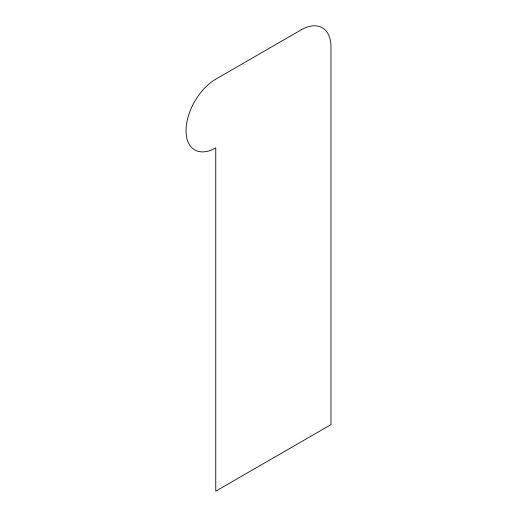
<?xml version="1.0" encoding="UTF-8"?>
<svg xmlns="http://www.w3.org/2000/svg" width="517" height="517" viewBox="0 0 517 517"><rect width="100%" height="100%" fill="white"/><g stroke="black" fill="none" stroke-linecap="round" stroke-linejoin="round"><path stroke-width="0.78" d="M301.237 29.831L215.763 79.185A42.045 24.273 -60 0 0 186.03 130.678A42.045 24.273 -60 0 0 215.763 147.843L215.763 491.15L330.97 424.638L330.97 47.002A42.045 24.273 -60 0 0 301.237 29.831"/></g></svg>
